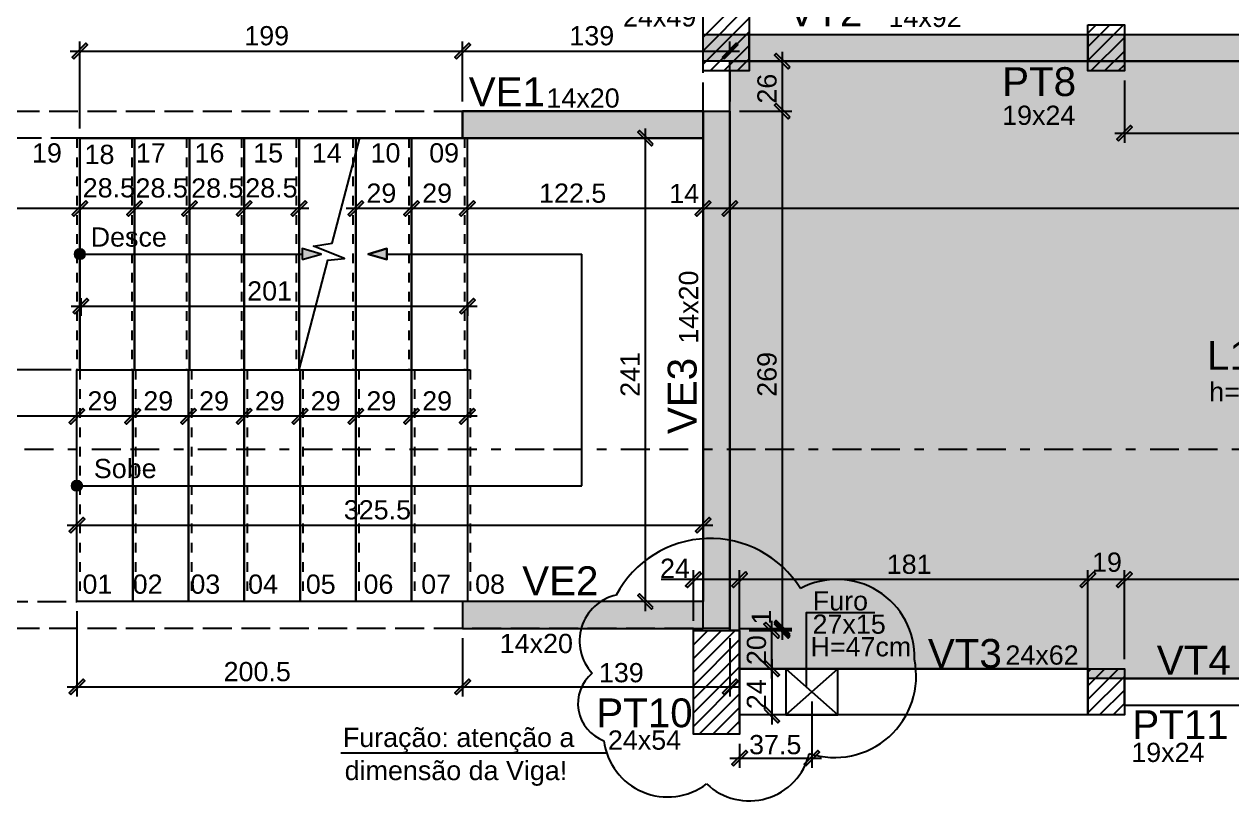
# Model space of a CAD drawing. Extents: x 0 to 119, y 0 to 84.
# Drawn here: x 35.06 to 47.62, y 40.11 to 48.19 of the extents above; entities that cross this region are included whole.
import ezdxf

# ---------------------------------------------------------------- set-up
doc = ezdxf.new("R2010")
doc.units = 0
for name, pattern in [('ESTILO_TQS_0001', [0.2, 0.1, -0.1]), ('ESTILO_TQS_0003', [0.92, 0.3, -0.15, 0.02, -0.15, 0.3]), ('ESTILO_TQS_0005', [0.4, 0.3, -0.1])]:
    doc.linetypes.add(name, pattern=pattern)
for name, color, linetype in [('1', 1, 'CONTINUOUS'), ('16', 10, 'CONTINUOUS'), ('2', 2, 'CONTINUOUS'), ('3', 3, 'CONTINUOUS'), ('4', 4, 'CONTINUOUS'), ('45', 107, 'CONTINUOUS'), ('5', 5, 'CONTINUOUS'), ('53', 21, 'CONTINUOUS'), ('8', 8, 'CONTINUOUS')]:
    doc.layers.add(name, color=color, linetype=linetype)
doc.styles.add('TQS_ARIAL', font='arial.ttf')

msp = doc.modelspace()

# ---------------------------------------------------------------- linework, layer by layer
at = {"layer": '1', "linetype": 'CONTINUOUS'}
for p, q in [((35.638768, 47.106398), (35.638768, 48.01254)), ((39.6182, 47.386398), (39.6182, 48.01254)), ((39.6182, 47.386398), (39.6182, 48.01254)), ((42.3982, 47.906398), (42.3982, 48.01254)), ((35.538768, 47.91254), (39.7182, 47.91254)), ((39.5182, 47.91254), (42.4982, 47.91254)), ((42.942546, 47.186398), (42.942546, 47.906398)), ((42.96248, 47.806398), (42.842546, 47.806398)), ((46.4982, 47.606398), (46.4982, 46.958083)), ((42.942546, 41.806398), (42.942546, 47.386398)), ((42.4982, 47.286398), (43.042546, 47.286398)), ((42.4982, 47.286398), (43.042546, 47.286398)), ((41.519759, 42.086398), (41.519759, 47.106398)), ((41.499428, 47.006398), (41.419759, 47.006398)), ((46.3982, 47.058083), (53.4182, 47.058083)), ((35.638768, 46.231745), (35.638768, 46.374759)), ((35.638768, 46.119796), (35.638768, 46.374759)), ((36.208626, 46.219439), (36.208626, 46.374759)), ((36.208626, 46.182287), (36.208626, 46.374759)), ((36.778484, 46.264495), (36.778484, 46.374759)), ((36.778484, 46.302796), (36.778484, 46.374759)), ((37.348342, 46.207337), (37.348342, 46.374759)), ((37.348342, 46.207337), (37.348342, 46.374759)), ((37.9182, 46.28613), (37.9182, 46.374759)), ((38.508342, 46.217558), (38.508342, 46.374759)), ((39.088342, 46.207337), (39.088342, 46.374759)), ((39.088342, 46.207337), (39.088342, 46.374759)), ((39.668342, 46.283993), (39.668342, 46.374759)), ((39.668342, 46.283993), (39.668342, 46.374759)), ((42.1182, 46.22867), (42.1182, 46.374759)), ((42.1182, 46.22867), (42.1182, 46.374759)), ((42.3982, 46.227747), (42.3982, 46.374759)), ((42.3982, 46.22867), (42.3982, 46.374759)), ((35.738768, 46.274759), (30.6982, 46.274759)), ((36.308626, 46.274759), (35.538768, 46.274759)), ((36.878484, 46.274759), (36.108626, 46.274759)), ((37.448342, 46.274759), (36.678484, 46.274759)), ((38.0182, 46.274759), (37.248342, 46.274759)), ((39.188342, 46.274759), (38.408342, 46.274759)), ((39.768342, 46.274759), (38.988342, 46.274759)), ((42.2182, 46.274759), (39.568342, 46.274759)), ((42.4982, 46.274759), (42.0182, 46.274759)), ((53.5182, 46.274759), (42.2982, 46.274759)), ((35.608342, 45.801398), (37.950299, 45.801398)), ((38.831459, 45.801398), (40.858342, 45.801398)), ((40.858342, 43.391398), (40.858342, 45.801398)), ((35.64891, 45.340838), (35.64891, 45.157567)), ((35.54891, 45.257567), (39.768342, 45.257567)), ((39.668342, 45.275105), (39.668342, 45.157567)), ((35.548058, 44.596398), (34.77152, 44.596398)), ((35.548058, 44.596398), (34.77152, 44.596398)), ((35.608342, 44.209563), (35.608342, 44.213787)), ((35.608342, 44.209563), (35.608342, 44.213787)), ((36.188342, 44.167329), (36.188342, 44.213787)), ((36.188342, 44.167329), (36.188342, 44.213787)), ((36.768342, 44.175776), (36.768342, 44.213787)), ((36.768342, 44.175776), (36.768342, 44.213787)), ((37.348342, 44.08286), (37.348342, 44.213787)), ((37.348342, 44.08286), (37.348342, 44.213787)), ((37.928342, 44.091307), (37.928342, 44.213787)), ((37.928342, 44.091307), (37.928342, 44.213787)), ((38.508342, 44.07019), (38.508342, 44.213787)), ((38.508342, 44.07019), (38.508342, 44.213787)), ((35.708342, 44.113787), (30.6982, 44.113787)), ((36.288342, 44.113787), (35.508342, 44.113787)), ((36.868342, 44.113787), (36.088342, 44.113787)), ((37.448342, 44.113787), (36.668342, 44.113787)), ((38.028342, 44.113787), (37.248342, 44.113787)), ((38.608342, 44.113787), (37.828342, 44.113787)), ((39.188342, 44.113787), (38.408342, 44.113787)), ((39.768342, 44.113787), (38.988342, 44.113787)), ((39.088342, 44.018943), (39.088342, 44.013787)), ((39.088342, 44.018943), (39.088342, 44.013787)), ((39.668342, 44.066556), (39.668342, 44.013787)), ((35.608342, 43.391398), (40.858342, 43.391398)), ((35.608342, 42.97805), (35.608342, 43.080789)), ((42.1182, 42.725551), (42.1182, 43.080789)), ((35.508342, 42.980789), (42.2182, 42.980789)), ((42.0182, 41.986398), (42.0182, 42.514322)), ((42.4982, 40.906398), (42.4982, 42.514322)), ((42.4982, 41.986398), (42.4982, 42.514322)), ((46.1182, 41.106402), (46.1182, 42.514322)), ((46.1182, 41.586402), (46.1182, 42.514322)), ((46.4982, 41.586402), (46.4982, 42.514322)), ((46.4982, 41.586402), (46.4982, 42.514322)), ((41.9182, 42.414322), (41.682603, 42.414322)), ((42.5982, 42.414322), (41.9182, 42.414322)), ((46.2182, 42.414322), (42.3982, 42.414322)), ((46.5982, 42.414322), (46.0182, 42.414322)), ((53.4182, 42.414322), (46.3982, 42.414322)), ((35.608342, 42.086398), (35.608342, 41.197582)), ((41.439676, 42.186398), (41.419759, 42.186398)), ((42.832688, 41.386402), (42.832688, 41.986398)), ((42.942546, 41.786398), (42.942546, 42.006398)), ((42.4982, 41.906398), (43.042546, 41.906398)), ((42.5982, 41.906398), (43.042546, 41.906398)), ((42.5982, 41.886398), (42.932688, 41.886398)), ((42.6982, 41.886398), (43.042546, 41.886398)), ((39.6182, 41.806398), (39.6182, 41.197582)), ((39.6182, 41.806398), (39.6182, 41.197582)), ((42.3982, 41.806398), (42.3982, 41.197582)), ((42.832688, 41.586402), (42.832688, 40.906402)), ((42.727305, 41.486402), (42.932688, 41.486402)), ((42.784925, 41.486402), (42.732688, 41.486402)), ((42.9782, 41.486402), (43.5182, 41.006402)), ((42.9782, 41.006402), (43.5182, 41.486402)), ((35.508342, 41.297582), (39.7182, 41.297582)), ((39.5182, 41.297582), (42.4982, 41.297582)), ((43.2482, 41.146402), (43.2482, 40.456291)), ((42.73895, 41.006402), (42.732688, 41.006402)), ((42.4982, 40.706398), (42.4982, 40.456291)), ((38.351974, 40.611658), (41.120186, 40.611658)), ((42.3982, 40.556291), (43.3482, 40.556291))]:
    msp.add_line(p, q, dxfattribs=at)
at = {"layer": '1', "linetype": 'ESTILO_TQS_0005'}
for points in [[(42.3982, 49.496402), (42.3982, 48.686398), (42.5982, 48.686398), (42.5982, 48.086398), (46.1182, 48.086398), (46.1182, 48.186402), (46.4982, 48.186402), (46.4982, 48.086398), (53.3182, 48.086398), (53.3182, 48.186402), (53.4182, 48.186402), (53.4182, 52.006395), (53.3182, 52.006395), (53.3182, 52.486402), (53.4182, 52.486402), (53.4182, 57.206398), (46.4982, 57.206398), (46.4982, 56.906402), (46.2982, 56.906402), (46.2982, 50.306402), (42.3982, 50.306402), (42.3982, 49.496402)], [(53.3182, 41.006402), (53.3182, 41.106402), (46.4982, 41.106402), (46.4982, 41.006402), (42.4982, 41.006402), (42.4982, 40.806398), (42.0182, 40.806398), (42.0182, 41.906398), (30.5182, 41.906398), (30.5182, 47.286398), (42.1182, 47.286398), (42.1182, 50.306402), (17.6982, 50.306402)], [(42.3982, 47.686398), (42.3982, 41.886398), (42.4982, 41.886398), (42.4982, 41.486402), (46.4982, 41.486402), (46.4982, 41.386128), (53.3182, 41.386402), (53.3182, 41.486402), (53.4182, 41.486402), (53.4182, 47.706398), (53.3182, 47.706398), (53.3182, 47.806398), (46.4982, 47.806398), (46.4982, 47.706398), (46.1182, 47.706398), (46.1182, 47.806398), (42.5982, 47.806398), (42.5982, 47.706398), (42.3982, 47.706398), (42.3982, 47.686398)], [(35.638768, 47.006398), (30.7982, 47.006398), (30.7982, 42.186398), (35.608342, 42.186398), (35.608342, 44.596398), (35.638768, 44.596398), (35.638768, 47.006398)]]:
    msp.add_lwpolyline(points, dxfattribs=at)
at = {"layer": '1', "linetype": 'CONTINUOUS'}
for points in [[(35.576885, 47.83298), (35.719791, 47.975885), (35.702113, 47.993563), (35.559208, 47.850657), (35.576885, 47.83298)], [(39.556317, 47.83298), (39.699223, 47.975885), (39.681545, 47.993563), (39.538639, 47.850657), (39.556317, 47.83298)], [(39.556317, 47.83298), (39.699223, 47.975885), (39.681545, 47.993563), (39.538639, 47.850657), (39.556317, 47.83298)], [(42.336317, 47.83298), (42.479223, 47.975885), (42.461545, 47.993563), (42.318639, 47.850657), (42.336317, 47.83298)], [(43.022106, 47.744516), (42.879201, 47.887421), (42.861523, 47.869743), (43.004429, 47.726838), (43.022106, 47.744516)], [(43.022106, 47.224516), (42.879201, 47.367421), (42.861523, 47.349743), (43.004429, 47.206838), (43.022106, 47.224516)], [(43.022106, 47.224516), (42.879201, 47.367421), (42.861523, 47.349743), (43.004429, 47.206838), (43.022106, 47.224516)], [(41.59932, 46.944516), (41.456414, 47.087421), (41.438736, 47.069743), (41.581642, 46.926838), (41.59932, 46.944516)], [(46.436317, 46.978522), (46.579223, 47.121428), (46.561545, 47.139106), (46.418639, 46.9962), (46.436317, 46.978522)], [(35.638768, 44.596398), (36.208626, 44.596398), (36.208626, 47.006398), (35.638768, 47.006398), (35.638768, 44.596398)], [(36.208626, 44.596398), (36.778484, 44.596398), (36.778484, 47.006398), (36.208626, 47.006398), (36.208626, 44.596398)], [(36.778484, 44.596398), (37.348342, 44.596398), (37.348342, 47.006398), (36.778484, 47.006398), (36.778484, 44.596398)], [(37.348342, 44.596398), (37.9182, 44.596398), (37.9182, 47.006398), (37.348342, 47.006398), (37.348342, 44.596398)], [(37.9182, 44.596398), (38.508342, 44.596398), (38.508342, 47.006398), (37.9182, 47.006398), (37.9182, 44.596385)], [(37.9182, 44.596385), (38.217165, 45.737865), (38.390879, 45.755108), (38.068333, 45.884868), (38.263229, 45.913741), (38.546782, 46.996385)], [(38.508342, 44.596398), (39.088342, 44.596398), (39.088342, 47.006398), (38.508342, 47.006398), (38.508342, 44.596398)], [(39.088342, 44.596398), (39.668342, 44.596398), (39.668342, 47.006398), (39.088342, 47.006398), (39.088342, 44.596398)], [(35.700651, 46.354319), (35.557746, 46.211414), (35.575423, 46.193736), (35.718329, 46.336642), (35.700651, 46.354319)], [(35.700651, 46.354319), (35.557746, 46.211414), (35.575423, 46.193736), (35.718329, 46.336642), (35.700651, 46.354319)], [(36.270509, 46.354319), (36.127604, 46.211414), (36.145281, 46.193736), (36.288187, 46.336642), (36.270509, 46.354319)], [(36.270509, 46.354319), (36.127604, 46.211414), (36.145281, 46.193736), (36.288187, 46.336642), (36.270509, 46.354319)], [(36.840367, 46.354319), (36.697461, 46.211414), (36.715139, 46.193736), (36.858045, 46.336642), (36.840367, 46.354319)], [(36.840367, 46.354319), (36.697461, 46.211414), (36.715139, 46.193736), (36.858045, 46.336642), (36.840367, 46.354319)], [(37.410225, 46.354319), (37.267319, 46.211414), (37.284997, 46.193736), (37.427903, 46.336642), (37.410225, 46.354319)], [(37.410225, 46.354319), (37.267319, 46.211414), (37.284997, 46.193736), (37.427903, 46.336642), (37.410225, 46.354319)], [(37.980083, 46.354319), (37.837177, 46.211414), (37.854855, 46.193736), (37.997761, 46.336642), (37.980083, 46.354319)], [(38.570225, 46.354319), (38.427319, 46.211414), (38.444997, 46.193736), (38.587903, 46.336642), (38.570225, 46.354319)], [(39.150225, 46.354319), (39.007319, 46.211414), (39.024997, 46.193736), (39.167903, 46.336642), (39.150225, 46.354319)], [(39.150225, 46.354319), (39.007319, 46.211414), (39.024997, 46.193736), (39.167903, 46.336642), (39.150225, 46.354319)], [(39.730225, 46.354319), (39.587319, 46.211414), (39.604997, 46.193736), (39.747903, 46.336642), (39.730225, 46.354319)], [(39.730225, 46.354319), (39.587319, 46.211414), (39.604997, 46.193736), (39.747903, 46.336642), (39.730225, 46.354319)], [(42.180083, 46.354319), (42.037177, 46.211414), (42.054855, 46.193736), (42.197761, 46.336642), (42.180083, 46.354319)], [(42.180083, 46.354319), (42.037177, 46.211414), (42.054855, 46.193736), (42.197761, 46.336642), (42.180083, 46.354319)], [(42.460083, 46.354319), (42.317177, 46.211414), (42.334855, 46.193736), (42.477761, 46.336642), (42.460083, 46.354319)], [(42.460083, 46.354319), (42.317177, 46.211414), (42.334855, 46.193736), (42.477761, 46.336642), (42.460083, 46.354319)], [(35.587027, 45.178007), (35.729933, 45.320912), (35.712255, 45.33859), (35.56935, 45.195684), (35.587027, 45.178007)], [(39.606459, 45.178007), (39.749365, 45.320912), (39.731687, 45.33859), (39.588782, 45.195684), (39.606459, 45.178007)], [(35.608342, 44.596398), (36.188342, 44.596398), (36.188342, 42.186398), (35.608342, 42.186398), (35.608342, 44.596398)], [(36.188342, 44.596398), (36.768342, 44.596398), (36.768342, 42.186398), (36.188342, 42.186398), (36.188342, 44.596398)], [(36.768342, 44.596398), (37.348342, 44.596398), (37.348342, 42.186398), (36.768342, 42.186398), (36.768342, 44.596398)], [(37.348342, 44.596398), (37.928342, 44.596398), (37.928342, 42.186398), (37.348342, 42.186398), (37.348342, 44.596398)], [(37.928342, 44.596398), (38.508342, 44.596398), (38.508342, 42.186398), (37.928342, 42.186398), (37.928342, 44.596398)], [(38.508342, 44.596398), (39.088342, 44.596398), (39.088342, 42.186398), (38.508342, 42.186398), (38.508342, 44.596398)], [(39.088342, 44.596398), (39.668342, 44.596398), (39.668342, 42.186398), (39.088342, 42.186398), (39.088342, 44.596398)], [(35.670225, 44.193347), (35.527319, 44.050442), (35.544997, 44.032764), (35.687903, 44.175669), (35.670225, 44.193347)], [(35.670225, 44.193347), (35.527319, 44.050442), (35.544997, 44.032764), (35.687903, 44.175669), (35.670225, 44.193347)], [(36.250225, 44.193347), (36.107319, 44.050442), (36.124997, 44.032764), (36.267903, 44.175669), (36.250225, 44.193347)], [(36.250225, 44.193347), (36.107319, 44.050442), (36.124997, 44.032764), (36.267903, 44.175669), (36.250225, 44.193347)], [(36.830225, 44.193347), (36.687319, 44.050442), (36.704997, 44.032764), (36.847903, 44.175669), (36.830225, 44.193347)], [(36.830225, 44.193347), (36.687319, 44.050442), (36.704997, 44.032764), (36.847903, 44.175669), (36.830225, 44.193347)], [(37.410225, 44.193347), (37.267319, 44.050442), (37.284997, 44.032764), (37.427903, 44.175669), (37.410225, 44.193347)], [(37.410225, 44.193347), (37.267319, 44.050442), (37.284997, 44.032764), (37.427903, 44.175669), (37.410225, 44.193347)], [(37.990225, 44.193347), (37.847319, 44.050442), (37.864997, 44.032764), (38.007903, 44.175669), (37.990225, 44.193347)], [(37.990225, 44.193347), (37.847319, 44.050442), (37.864997, 44.032764), (38.007903, 44.175669), (37.990225, 44.193347)], [(38.570225, 44.193347), (38.427319, 44.050442), (38.444997, 44.032764), (38.587903, 44.175669), (38.570225, 44.193347)], [(38.570225, 44.193347), (38.427319, 44.050442), (38.444997, 44.032764), (38.587903, 44.175669), (38.570225, 44.193347)], [(39.150225, 44.193347), (39.007319, 44.050442), (39.024997, 44.032764), (39.167903, 44.175669), (39.150225, 44.193347)], [(39.150225, 44.193347), (39.007319, 44.050442), (39.024997, 44.032764), (39.167903, 44.175669), (39.150225, 44.193347)], [(39.730225, 44.193347), (39.587319, 44.050442), (39.604997, 44.032764), (39.747903, 44.175669), (39.730225, 44.193347)], [(35.546459, 42.901229), (35.689365, 43.044134), (35.671687, 43.061812), (35.528782, 42.918906), (35.546459, 42.901229)], [(42.056317, 42.901229), (42.199223, 43.044134), (42.181545, 43.061812), (42.038639, 42.918906), (42.056317, 42.901229)], [(42.080083, 42.493883), (41.937177, 42.350977), (41.954855, 42.3333), (42.097761, 42.476205), (42.080083, 42.493883)], [(42.560083, 42.493883), (42.417177, 42.350977), (42.434855, 42.3333), (42.577761, 42.476205), (42.560083, 42.493883)], [(42.560083, 42.493883), (42.417177, 42.350977), (42.434855, 42.3333), (42.577761, 42.476205), (42.560083, 42.493883)], [(46.180083, 42.493883), (46.037177, 42.350977), (46.054855, 42.3333), (46.197761, 42.476205), (46.180083, 42.493883)], [(46.180083, 42.493883), (46.037177, 42.350977), (46.054855, 42.3333), (46.197761, 42.476205), (46.180083, 42.493883)], [(46.560083, 42.493883), (46.417177, 42.350977), (46.434855, 42.3333), (46.577761, 42.476205), (46.560083, 42.493883)], [(46.560083, 42.493883), (46.417177, 42.350977), (46.434855, 42.3333), (46.577761, 42.476205), (46.560083, 42.493883)], [(41.59932, 42.124516), (41.456414, 42.267421), (41.438736, 42.249743), (41.581642, 42.106838), (41.59932, 42.124516)], [(43.194879, 41.293799), (43.194879, 42.070827), (43.905405, 42.070827)], [(42.912249, 41.824516), (42.769343, 41.967421), (42.751665, 41.949743), (42.894571, 41.806838), (42.912249, 41.824516)], [(43.022106, 41.844516), (42.879201, 41.987421), (42.861523, 41.969743), (43.004429, 41.826838), (43.022106, 41.844516)], [(43.022106, 41.844516), (42.879201, 41.987421), (42.861523, 41.969743), (43.004429, 41.826838), (43.022106, 41.844516)], [(43.022106, 41.824516), (42.879201, 41.967421), (42.861523, 41.949743), (43.004429, 41.806838), (43.022106, 41.824516)], [(42.912249, 41.424519), (42.769343, 41.567424), (42.751665, 41.549747), (42.894571, 41.406841), (42.912249, 41.424519)], [(42.753127, 41.548285), (42.896033, 41.405379), (42.913711, 41.423057), (42.770805, 41.565962), (42.753127, 41.548285)], [(35.546459, 41.218022), (35.689365, 41.360927), (35.671687, 41.378605), (35.528782, 41.235699), (35.546459, 41.218022)], [(39.556317, 41.218022), (39.699223, 41.360927), (39.681545, 41.378605), (39.538639, 41.235699), (39.556317, 41.218022)], [(39.556317, 41.218022), (39.699223, 41.360927), (39.681545, 41.378605), (39.538639, 41.235699), (39.556317, 41.218022)], [(42.336317, 41.218022), (42.479223, 41.360927), (42.461545, 41.378605), (42.318639, 41.235699), (42.336317, 41.218022)], [(42.753127, 41.068284), (42.896033, 40.925379), (42.913711, 40.943057), (42.770805, 41.085962), (42.753127, 41.068284)], [(42.436317, 40.476731), (42.579223, 40.619636), (42.561545, 40.637314), (42.418639, 40.494408), (42.436317, 40.476731)], [(43.186317, 40.476731), (43.329223, 40.619636), (43.311545, 40.637314), (43.168639, 40.494408), (43.186317, 40.476731)]]:
    msp.add_lwpolyline(points, dxfattribs=at)
for points in [[(35.576885, 47.83298), (35.702113, 47.993563), (35.559208, 47.850657)], [(35.576885, 47.83298), (35.719791, 47.975885), (35.702113, 47.993563)], [(39.556317, 47.83298), (39.681545, 47.993563), (39.538639, 47.850657)], [(39.556317, 47.83298), (39.681545, 47.993563), (39.538639, 47.850657)], [(39.556317, 47.83298), (39.699223, 47.975885), (39.681545, 47.993563)], [(39.556317, 47.83298), (39.699223, 47.975885), (39.681545, 47.993563)], [(42.336317, 47.83298), (42.461545, 47.993563), (42.318639, 47.850657)], [(42.336317, 47.83298), (42.479223, 47.975885), (42.461545, 47.993563)], [(35.576885, 47.83298), (35.559208, 47.850657), (35.576885, 47.83298)], [(39.556317, 47.83298), (39.538639, 47.850657), (39.556317, 47.83298)], [(39.556317, 47.83298), (39.538639, 47.850657), (39.556317, 47.83298)], [(42.336317, 47.83298), (42.318639, 47.850657), (42.336317, 47.83298)], [(43.022106, 47.744516), (42.879201, 47.887421), (42.861523, 47.869743)], [(43.022106, 47.744516), (42.861523, 47.869743), (43.004429, 47.726838)], [(43.022106, 47.744516), (43.004429, 47.726838), (43.022106, 47.744516)], [(43.022106, 47.224516), (42.879201, 47.367421), (42.861523, 47.349743)], [(43.022106, 47.224516), (42.879201, 47.367421), (42.861523, 47.349743)], [(43.022106, 47.224516), (42.861523, 47.349743), (43.004429, 47.206838)], [(43.022106, 47.224516), (42.861523, 47.349743), (43.004429, 47.206838)], [(43.022106, 47.224516), (43.004429, 47.206838), (43.022106, 47.224516)], [(43.022106, 47.224516), (43.004429, 47.206838), (43.022106, 47.224516)], [(41.59932, 46.944516), (41.456414, 47.087421), (41.438736, 47.069743)], [(46.436317, 46.978522), (46.561545, 47.139106), (46.418639, 46.9962)], [(46.436317, 46.978522), (46.579223, 47.121428), (46.561545, 47.139106)], [(41.59932, 46.944516), (41.438736, 47.069743), (41.581642, 46.926838)], [(46.436317, 46.978522), (46.418639, 46.9962), (46.436317, 46.978522)], [(41.59932, 46.944516), (41.581642, 46.926838), (41.59932, 46.944516)], [(35.700651, 46.354319), (35.557746, 46.211414), (35.575423, 46.193736)], [(35.700651, 46.354319), (35.557746, 46.211414), (35.575423, 46.193736)], [(35.700651, 46.354319), (35.575423, 46.193736), (35.718329, 46.336642)], [(35.700651, 46.354319), (35.575423, 46.193736), (35.718329, 46.336642)], [(35.700651, 46.354319), (35.718329, 46.336642), (35.700651, 46.354319)], [(35.700651, 46.354319), (35.718329, 46.336642), (35.700651, 46.354319)], [(36.270509, 46.354319), (36.127604, 46.211414), (36.145281, 46.193736)], [(36.270509, 46.354319), (36.127604, 46.211414), (36.145281, 46.193736)], [(36.270509, 46.354319), (36.145281, 46.193736), (36.288187, 46.336642)], [(36.270509, 46.354319), (36.145281, 46.193736), (36.288187, 46.336642)], [(36.270509, 46.354319), (36.288187, 46.336642), (36.270509, 46.354319)], [(36.270509, 46.354319), (36.288187, 46.336642), (36.270509, 46.354319)], [(36.840367, 46.354319), (36.697461, 46.211414), (36.715139, 46.193736)], [(36.840367, 46.354319), (36.697461, 46.211414), (36.715139, 46.193736)], [(36.840367, 46.354319), (36.715139, 46.193736), (36.858045, 46.336642)], [(36.840367, 46.354319), (36.715139, 46.193736), (36.858045, 46.336642)], [(36.840367, 46.354319), (36.858045, 46.336642), (36.840367, 46.354319)], [(36.840367, 46.354319), (36.858045, 46.336642), (36.840367, 46.354319)], [(37.410225, 46.354319), (37.267319, 46.211414), (37.284997, 46.193736)], [(37.410225, 46.354319), (37.267319, 46.211414), (37.284997, 46.193736)], [(37.410225, 46.354319), (37.284997, 46.193736), (37.427903, 46.336642)], [(37.410225, 46.354319), (37.284997, 46.193736), (37.427903, 46.336642)], [(37.410225, 46.354319), (37.427903, 46.336642), (37.410225, 46.354319)], [(37.410225, 46.354319), (37.427903, 46.336642), (37.410225, 46.354319)], [(37.980083, 46.354319), (37.837177, 46.211414), (37.854855, 46.193736)], [(37.980083, 46.354319), (37.854855, 46.193736), (37.997761, 46.336642)], [(37.980083, 46.354319), (37.997761, 46.336642), (37.980083, 46.354319)], [(38.570225, 46.354319), (38.427319, 46.211414), (38.444997, 46.193736)], [(38.570225, 46.354319), (38.444997, 46.193736), (38.587903, 46.336642)], [(38.570225, 46.354319), (38.587903, 46.336642), (38.570225, 46.354319)], [(39.150225, 46.354319), (39.007319, 46.211414), (39.024997, 46.193736)], [(39.150225, 46.354319), (39.007319, 46.211414), (39.024997, 46.193736)], [(39.150225, 46.354319), (39.024997, 46.193736), (39.167903, 46.336642)], [(39.150225, 46.354319), (39.024997, 46.193736), (39.167903, 46.336642)], [(39.150225, 46.354319), (39.167903, 46.336642), (39.150225, 46.354319)], [(39.150225, 46.354319), (39.167903, 46.336642), (39.150225, 46.354319)], [(39.730225, 46.354319), (39.587319, 46.211414), (39.604997, 46.193736)], [(39.730225, 46.354319), (39.587319, 46.211414), (39.604997, 46.193736)], [(39.730225, 46.354319), (39.604997, 46.193736), (39.747903, 46.336642)], [(39.730225, 46.354319), (39.604997, 46.193736), (39.747903, 46.336642)], [(39.730225, 46.354319), (39.747903, 46.336642), (39.730225, 46.354319)], [(39.730225, 46.354319), (39.747903, 46.336642), (39.730225, 46.354319)], [(42.180083, 46.354319), (42.037177, 46.211414), (42.054855, 46.193736)], [(42.180083, 46.354319), (42.037177, 46.211414), (42.054855, 46.193736)], [(42.180083, 46.354319), (42.054855, 46.193736), (42.197761, 46.336642)], [(42.180083, 46.354319), (42.054855, 46.193736), (42.197761, 46.336642)], [(42.180083, 46.354319), (42.197761, 46.336642), (42.180083, 46.354319)], [(42.180083, 46.354319), (42.197761, 46.336642), (42.180083, 46.354319)], [(42.460083, 46.354319), (42.317177, 46.211414), (42.334855, 46.193736)], [(42.460083, 46.354319), (42.317177, 46.211414), (42.334855, 46.193736)], [(42.460083, 46.354319), (42.334855, 46.193736), (42.477761, 46.336642)], [(42.460083, 46.354319), (42.334855, 46.193736), (42.477761, 46.336642)], [(42.460083, 46.354319), (42.477761, 46.336642), (42.460083, 46.354319)], [(42.460083, 46.354319), (42.477761, 46.336642), (42.460083, 46.354319)], [(35.587027, 45.178007), (35.712255, 45.33859), (35.56935, 45.195684)], [(35.587027, 45.178007), (35.729933, 45.320912), (35.712255, 45.33859)], [(39.606459, 45.178007), (39.731687, 45.33859), (39.588782, 45.195684)], [(39.606459, 45.178007), (39.749365, 45.320912), (39.731687, 45.33859)], [(35.587027, 45.178007), (35.56935, 45.195684), (35.587027, 45.178007)], [(39.606459, 45.178007), (39.588782, 45.195684), (39.606459, 45.178007)], [(35.670225, 44.193347), (35.527319, 44.050442), (35.544997, 44.032764)], [(35.670225, 44.193347), (35.527319, 44.050442), (35.544997, 44.032764)], [(35.670225, 44.193347), (35.544997, 44.032764), (35.687903, 44.175669)], [(35.670225, 44.193347), (35.544997, 44.032764), (35.687903, 44.175669)], [(35.670225, 44.193347), (35.687903, 44.175669), (35.670225, 44.193347)], [(35.670225, 44.193347), (35.687903, 44.175669), (35.670225, 44.193347)], [(36.250225, 44.193347), (36.107319, 44.050442), (36.124997, 44.032764)], [(36.250225, 44.193347), (36.107319, 44.050442), (36.124997, 44.032764)], [(36.250225, 44.193347), (36.124997, 44.032764), (36.267903, 44.175669)], [(36.250225, 44.193347), (36.124997, 44.032764), (36.267903, 44.175669)], [(36.250225, 44.193347), (36.267903, 44.175669), (36.250225, 44.193347)], [(36.250225, 44.193347), (36.267903, 44.175669), (36.250225, 44.193347)], [(36.830225, 44.193347), (36.687319, 44.050442), (36.704997, 44.032764)], [(36.830225, 44.193347), (36.687319, 44.050442), (36.704997, 44.032764)], [(36.830225, 44.193347), (36.704997, 44.032764), (36.847903, 44.175669)], [(36.830225, 44.193347), (36.704997, 44.032764), (36.847903, 44.175669)], [(36.830225, 44.193347), (36.847903, 44.175669), (36.830225, 44.193347)], [(36.830225, 44.193347), (36.847903, 44.175669), (36.830225, 44.193347)], [(37.410225, 44.193347), (37.267319, 44.050442), (37.284997, 44.032764)], [(37.410225, 44.193347), (37.267319, 44.050442), (37.284997, 44.032764)], [(37.410225, 44.193347), (37.284997, 44.032764), (37.427903, 44.175669)], [(37.410225, 44.193347), (37.284997, 44.032764), (37.427903, 44.175669)], [(37.410225, 44.193347), (37.427903, 44.175669), (37.410225, 44.193347)], [(37.410225, 44.193347), (37.427903, 44.175669), (37.410225, 44.193347)], [(37.990225, 44.193347), (37.847319, 44.050442), (37.864997, 44.032764)], [(37.990225, 44.193347), (37.847319, 44.050442), (37.864997, 44.032764)], [(37.990225, 44.193347), (37.864997, 44.032764), (38.007903, 44.175669)], [(37.990225, 44.193347), (37.864997, 44.032764), (38.007903, 44.175669)], [(37.990225, 44.193347), (38.007903, 44.175669), (37.990225, 44.193347)], [(37.990225, 44.193347), (38.007903, 44.175669), (37.990225, 44.193347)], [(38.570225, 44.193347), (38.427319, 44.050442), (38.444997, 44.032764)], [(38.570225, 44.193347), (38.427319, 44.050442), (38.444997, 44.032764)], [(38.570225, 44.193347), (38.444997, 44.032764), (38.587903, 44.175669)], [(38.570225, 44.193347), (38.444997, 44.032764), (38.587903, 44.175669)], [(38.570225, 44.193347), (38.587903, 44.175669), (38.570225, 44.193347)], [(38.570225, 44.193347), (38.587903, 44.175669), (38.570225, 44.193347)], [(39.150225, 44.193347), (39.007319, 44.050442), (39.024997, 44.032764)], [(39.150225, 44.193347), (39.007319, 44.050442), (39.024997, 44.032764)], [(39.150225, 44.193347), (39.024997, 44.032764), (39.167903, 44.175669)], [(39.150225, 44.193347), (39.024997, 44.032764), (39.167903, 44.175669)], [(39.150225, 44.193347), (39.167903, 44.175669), (39.150225, 44.193347)], [(39.150225, 44.193347), (39.167903, 44.175669), (39.150225, 44.193347)], [(39.730225, 44.193347), (39.587319, 44.050442), (39.604997, 44.032764)], [(39.730225, 44.193347), (39.604997, 44.032764), (39.747903, 44.175669)], [(39.730225, 44.193347), (39.747903, 44.175669), (39.730225, 44.193347)], [(35.546459, 42.901229), (35.671687, 43.061812), (35.528782, 42.918906)], [(35.546459, 42.901229), (35.689365, 43.044134), (35.671687, 43.061812)], [(42.056317, 42.901229), (42.181545, 43.061812), (42.038639, 42.918906)], [(42.056317, 42.901229), (42.199223, 43.044134), (42.181545, 43.061812)], [(35.546459, 42.901229), (35.528782, 42.918906), (35.546459, 42.901229)], [(42.056317, 42.901229), (42.038639, 42.918906), (42.056317, 42.901229)], [(42.080083, 42.493883), (41.937177, 42.350977), (41.954855, 42.3333)], [(42.080083, 42.493883), (41.954855, 42.3333), (42.097761, 42.476205)], [(42.080083, 42.493883), (42.097761, 42.476205), (42.080083, 42.493883)], [(42.560083, 42.493883), (42.417177, 42.350977), (42.434855, 42.3333)], [(42.560083, 42.493883), (42.417177, 42.350977), (42.434855, 42.3333)], [(42.560083, 42.493883), (42.434855, 42.3333), (42.577761, 42.476205)], [(42.560083, 42.493883), (42.434855, 42.3333), (42.577761, 42.476205)], [(42.560083, 42.493883), (42.577761, 42.476205), (42.560083, 42.493883)], [(42.560083, 42.493883), (42.577761, 42.476205), (42.560083, 42.493883)], [(46.180083, 42.493883), (46.037177, 42.350977), (46.054855, 42.3333)], [(46.180083, 42.493883), (46.037177, 42.350977), (46.054855, 42.3333)], [(46.180083, 42.493883), (46.054855, 42.3333), (46.197761, 42.476205)], [(46.180083, 42.493883), (46.054855, 42.3333), (46.197761, 42.476205)], [(46.180083, 42.493883), (46.197761, 42.476205), (46.180083, 42.493883)], [(46.180083, 42.493883), (46.197761, 42.476205), (46.180083, 42.493883)], [(46.560083, 42.493883), (46.417177, 42.350977), (46.434855, 42.3333)], [(46.560083, 42.493883), (46.417177, 42.350977), (46.434855, 42.3333)], [(46.560083, 42.493883), (46.434855, 42.3333), (46.577761, 42.476205)], [(46.560083, 42.493883), (46.434855, 42.3333), (46.577761, 42.476205)], [(46.560083, 42.493883), (46.577761, 42.476205), (46.560083, 42.493883)], [(46.560083, 42.493883), (46.577761, 42.476205), (46.560083, 42.493883)], [(41.59932, 42.124516), (41.456414, 42.267421), (41.438736, 42.249743)], [(41.59932, 42.124516), (41.438736, 42.249743), (41.581642, 42.106838)], [(41.59932, 42.124516), (41.581642, 42.106838), (41.59932, 42.124516)], [(42.912249, 41.824516), (42.769343, 41.967421), (42.751665, 41.949743)], [(42.912249, 41.824516), (42.751665, 41.949743), (42.894571, 41.806838)], [(43.022106, 41.844516), (42.879201, 41.987421), (42.861523, 41.969743)], [(43.022106, 41.844516), (42.879201, 41.987421), (42.861523, 41.969743)], [(43.022106, 41.844516), (42.861523, 41.969743), (43.004429, 41.826838)], [(43.022106, 41.844516), (42.861523, 41.969743), (43.004429, 41.826838)], [(43.022106, 41.824516), (42.879201, 41.967421), (42.861523, 41.949743)], [(43.022106, 41.824516), (42.861523, 41.949743), (43.004429, 41.806838)], [(42.912249, 41.824516), (42.894571, 41.806838), (42.912249, 41.824516)], [(43.022106, 41.844516), (43.004429, 41.826838), (43.022106, 41.844516)], [(43.022106, 41.844516), (43.004429, 41.826838), (43.022106, 41.844516)], [(43.022106, 41.824516), (43.004429, 41.806838), (43.022106, 41.824516)], [(42.912249, 41.424519), (42.769343, 41.567424), (42.751665, 41.549747)], [(42.753127, 41.548285), (42.913711, 41.423057), (42.770805, 41.565962)], [(42.753127, 41.548285), (42.770805, 41.565962), (42.753127, 41.548285)], [(42.912249, 41.424519), (42.751665, 41.549747), (42.894571, 41.406841)], [(42.753127, 41.548285), (42.896033, 41.405379), (42.913711, 41.423057)], [(35.546459, 41.218022), (35.671687, 41.378605), (35.528782, 41.235699)], [(35.546459, 41.218022), (35.689365, 41.360927), (35.671687, 41.378605)], [(39.556317, 41.218022), (39.681545, 41.378605), (39.538639, 41.235699)], [(39.556317, 41.218022), (39.681545, 41.378605), (39.538639, 41.235699)], [(39.556317, 41.218022), (39.699223, 41.360927), (39.681545, 41.378605)], [(39.556317, 41.218022), (39.699223, 41.360927), (39.681545, 41.378605)], [(42.336317, 41.218022), (42.461545, 41.378605), (42.318639, 41.235699)], [(42.336317, 41.218022), (42.479223, 41.360927), (42.461545, 41.378605)], [(42.912249, 41.424519), (42.894571, 41.406841), (42.912249, 41.424519)], [(35.546459, 41.218022), (35.528782, 41.235699), (35.546459, 41.218022)], [(39.556317, 41.218022), (39.538639, 41.235699), (39.556317, 41.218022)], [(39.556317, 41.218022), (39.538639, 41.235699), (39.556317, 41.218022)], [(42.336317, 41.218022), (42.318639, 41.235699), (42.336317, 41.218022)], [(42.753127, 41.068284), (42.913711, 40.943057), (42.770805, 41.085962)], [(42.753127, 41.068284), (42.770805, 41.085962), (42.753127, 41.068284)], [(42.753127, 41.068284), (42.896033, 40.925379), (42.913711, 40.943057)], [(42.436317, 40.476731), (42.561545, 40.637314), (42.418639, 40.494408)], [(42.436317, 40.476731), (42.579223, 40.619636), (42.561545, 40.637314)], [(43.186317, 40.476731), (43.311545, 40.637314), (43.168639, 40.494408)], [(43.186317, 40.476731), (43.329223, 40.619636), (43.311545, 40.637314)], [(42.436317, 40.476731), (42.418639, 40.494408), (42.436317, 40.476731)], [(43.186317, 40.476731), (43.168639, 40.494408), (43.186317, 40.476731)]]:
    msp.add_solid(points, dxfattribs=at)
at = {"layer": '16', "linetype": 'CONTINUOUS'}
for points in [[(39.6182, 47.286398), (42.1182, 47.286398), (42.1182, 47.006398), (39.6182, 47.006398), (39.6182, 47.286398)], [(42.1182, 47.286398), (42.3982, 47.286398), (42.3982, 41.906398), (42.1182, 41.906398), (42.1182, 47.286398)], [(39.6182, 41.906398), (42.1182, 41.906398), (42.1182, 42.186398), (39.6182, 42.186398), (39.6182, 41.906398)]]:
    msp.add_lwpolyline(points, dxfattribs=at)
for points in [[(39.6182, 47.286398), (42.1182, 47.286398), (42.1182, 47.006398)], [(39.6182, 47.286398), (42.1182, 47.006398), (39.6182, 47.006398)], [(39.6182, 47.286398), (39.6182, 47.006398), (39.6182, 47.286398)], [(42.1182, 47.286398), (42.3982, 47.286398), (42.3982, 41.906398)], [(42.1182, 47.286398), (42.3982, 41.906398), (42.1182, 41.906398)], [(42.1182, 47.286398), (42.1182, 41.906398), (42.1182, 47.286398)], [(39.6182, 41.906398), (42.1182, 41.906398), (42.1182, 42.186398)], [(39.6182, 41.906398), (42.1182, 42.186398), (39.6182, 42.186398)], [(39.6182, 41.906398), (39.6182, 42.186398), (39.6182, 41.906398)]]:
    msp.add_solid(points, dxfattribs=at)
at = {"layer": '2', "linetype": 'CONTINUOUS'}
for p, q in [((42.1182, 48.057897), (42.5982, 48.537897)), ((42.1182, 47.916476), (42.5982, 48.396476)), ((42.1182, 47.775054), (42.5982, 48.255054)), ((42.190966, 47.706398), (42.5982, 48.113633)), ((46.1182, 47.815256), (46.489345, 48.186402)), ((46.1182, 47.956678), (46.347924, 48.186402)), ((46.1182, 48.098099), (46.206503, 48.186402)), ((46.1182, 48.186402), (46.1182, 48.186402)), ((46.1182, 48.186402), (46.1182, 48.186402)), ((46.4982, 48.186402), (46.4982, 48.186402)), ((42.332387, 47.706398), (42.5982, 47.972212)), ((46.150767, 47.706402), (46.4982, 48.053835)), ((46.292188, 47.706402), (46.4982, 47.912414)), ((42.3982, 47.806398), (42.3982, 47.806398)), ((42.473808, 47.706398), (42.5982, 47.83079)), ((43.06248, 47.806398), (43.06248, 47.806398)), ((46.433609, 47.706402), (46.4982, 47.770992)), ((46.4982, 47.706398), (46.4982, 47.706398)), ((39.6182, 47.286398), (39.6182, 47.286398)), ((39.6182, 47.286398), (39.6182, 47.286398)), ((42.3982, 47.286398), (42.3982, 47.286398)), ((42.3982, 47.286398), (42.3982, 47.286398)), ((35.638768, 47.006398), (35.638768, 47.006398)), ((41.599428, 47.006398), (41.599428, 47.006398)), ((35.638768, 46.131745), (35.638768, 46.131745)), ((36.208626, 46.119439), (36.208626, 46.119439)), ((36.208626, 46.082287), (36.208626, 46.082287)), ((36.778484, 46.202796), (36.778484, 46.202796)), ((36.778484, 46.164495), (36.778484, 46.164495)), ((37.348342, 46.107337), (37.348342, 46.107337)), ((37.348342, 46.107337), (37.348342, 46.107337)), ((37.9182, 46.18613), (37.9182, 46.18613)), ((38.508342, 46.117558), (38.508342, 46.117558)), ((39.088342, 46.107337), (39.088342, 46.107337)), ((39.088342, 46.107337), (39.088342, 46.107337)), ((39.668342, 46.183993), (39.668342, 46.183993)), ((39.668342, 46.183993), (39.668342, 46.183993)), ((42.1182, 46.12867), (42.1182, 46.12867)), ((42.1182, 46.12867), (42.1182, 46.12867)), ((42.3982, 46.12867), (42.3982, 46.12867)), ((42.3982, 46.127747), (42.3982, 46.127747)), ((35.638768, 46.019796), (35.638768, 46.019796)), ((35.64891, 45.440838), (35.64891, 45.440838)), ((39.668342, 45.375105), (39.668342, 45.375105)), ((35.648058, 44.596398), (35.648058, 44.596398)), ((35.648058, 44.596398), (35.648058, 44.596398)), ((35.608342, 44.109563), (35.608342, 44.109563)), ((35.608342, 44.109563), (35.608342, 44.109563)), ((36.768342, 44.075776), (36.768342, 44.075776)), ((36.768342, 44.075776), (36.768342, 44.075776)), ((39.088342, 44.118943), (39.088342, 44.118943)), ((39.088342, 44.118943), (39.088342, 44.118943)), ((39.668342, 44.166556), (39.668342, 44.166556)), ((36.188342, 44.067329), (36.188342, 44.067329)), ((36.188342, 44.067329), (36.188342, 44.067329)), ((37.348342, 43.98286), (37.348342, 43.98286)), ((37.348342, 43.98286), (37.348342, 43.98286)), ((37.928342, 43.991307), (37.928342, 43.991307)), ((37.928342, 43.991307), (37.928342, 43.991307)), ((38.508342, 43.97019), (38.508342, 43.97019)), ((38.508342, 43.97019), (38.508342, 43.97019)), ((35.608342, 42.87805), (35.608342, 42.87805)), ((42.1182, 42.625551), (42.1182, 42.625551)), ((35.608342, 42.186398), (35.608342, 42.186398)), ((41.539676, 42.186398), (41.539676, 42.186398)), ((39.6182, 41.906398), (39.6182, 41.906398)), ((39.6182, 41.906398), (39.6182, 41.906398)), ((42.0182, 41.452515), (42.452084, 41.886398)), ((42.0182, 41.593936), (42.310662, 41.886398)), ((42.0182, 41.735357), (42.169241, 41.886398)), ((42.0182, 41.876779), (42.02782, 41.886398)), ((42.0182, 41.886398), (42.0182, 41.886398)), ((42.3982, 41.906398), (42.3982, 41.906398)), ((42.3982, 41.906398), (42.3982, 41.906398)), ((42.4982, 41.906398), (42.4982, 41.906398)), ((42.4982, 41.886398), (42.4982, 41.886398)), ((42.4982, 41.886398), (42.4982, 41.886398)), ((42.5982, 41.886398), (42.5982, 41.886398)), ((42.0182, 41.311093), (42.4982, 41.791093)), ((42.0182, 41.169672), (42.4982, 41.649672)), ((42.0182, 41.028251), (42.4982, 41.508251)), ((42.627305, 41.486402), (42.627305, 41.486402)), ((42.884925, 41.486402), (42.884925, 41.486402)), ((46.1182, 41.168453), (46.436149, 41.486402)), ((46.1182, 41.309874), (46.294728, 41.486402)), ((46.1182, 41.451295), (46.153306, 41.486402)), ((46.1182, 41.486402), (46.1182, 41.486402)), ((46.4982, 41.486402), (46.4982, 41.486402)), ((46.4982, 41.486402), (46.4982, 41.486402)), ((42.0182, 40.886829), (42.4982, 41.366829)), ((46.1182, 41.027031), (46.4982, 41.407031)), ((42.079191, 40.806398), (42.4982, 41.225408)), ((43.2482, 41.246402), (43.2482, 41.246402)), ((46.238992, 41.006402), (46.4982, 41.26561)), ((42.220612, 40.806398), (42.4982, 41.083986)), ((46.380413, 41.006402), (46.4982, 41.124188)), ((42.362033, 40.806398), (42.4982, 40.942565)), ((42.83895, 41.006402), (42.83895, 41.006402)), ((46.1182, 41.006402), (46.1182, 41.006402)), ((42.4982, 40.806398), (42.4982, 40.806398)), ((42.4982, 40.806398), (42.4982, 40.806398))]:
    msp.add_line(p, q, dxfattribs=at)
for points in [[(37.950299, 45.745398), (38.146299, 45.801398), (37.950299, 45.857398), (37.950299, 45.745398)], [(38.831459, 45.745398), (38.635459, 45.801398), (38.831459, 45.857398), (38.831459, 45.745398)], [(38.831459, 45.857398), (38.635459, 45.801398), (38.831459, 45.745398), (38.831459, 45.857398)]]:
    msp.add_lwpolyline(points, dxfattribs=at)
for centre in [(35.638768, 45.801398), (35.608342, 43.391398)]:
    msp.add_circle(centre, 0.053637, dxfattribs=at)
for points in [[(35.692406, 45.801398), (35.611949, 45.84785), (35.588365, 45.819744)], [(35.692406, 45.801398), (35.648082, 45.854221), (35.611949, 45.84785)], [(35.692406, 45.801398), (35.679857, 45.835876), (35.648082, 45.854221)], [(37.950299, 45.745398), (38.146299, 45.801398), (37.950299, 45.857398)], [(37.950299, 45.745398), (37.950299, 45.857398), (37.950299, 45.745398)], [(38.831459, 45.745398), (38.635459, 45.801398), (38.831459, 45.857398)], [(38.831459, 45.857398), (38.635459, 45.801398), (38.831459, 45.745398)], [(38.831459, 45.745398), (38.831459, 45.857398), (38.831459, 45.745398)], [(38.831459, 45.857398), (38.831459, 45.745398), (38.831459, 45.857398)], [(35.692406, 45.801398), (35.588365, 45.819744), (35.588365, 45.783053)], [(35.692406, 45.801398), (35.588365, 45.783053), (35.611949, 45.754947)], [(35.692406, 45.801398), (35.611949, 45.754947), (35.648082, 45.748576)], [(35.692406, 45.801398), (35.648082, 45.748576), (35.679857, 45.766921)], [(35.692406, 45.801398), (35.679857, 45.766921), (35.692406, 45.801398)], [(35.66198, 43.391398), (35.617656, 43.444221), (35.581523, 43.43785)], [(35.66198, 43.391398), (35.649431, 43.425876), (35.617656, 43.444221)], [(35.66198, 43.391398), (35.581523, 43.43785), (35.557939, 43.409744)], [(35.66198, 43.391398), (35.557939, 43.409744), (35.557939, 43.373053)], [(35.66198, 43.391398), (35.557939, 43.373053), (35.581523, 43.344947)], [(35.66198, 43.391398), (35.581523, 43.344947), (35.617656, 43.338576)], [(35.66198, 43.391398), (35.617656, 43.338576), (35.649431, 43.356921)], [(35.66198, 43.391398), (35.649431, 43.356921), (35.66198, 43.391398)]]:
    msp.add_solid(points, dxfattribs=at)
at = {"layer": '3', "linetype": 'CONTINUOUS'}
for points in [[(35.638768, 47.006398), (42.1182, 47.006398), (42.1182, 42.186398), (35.608342, 42.186398), (35.608342, 44.596398), (35.638768, 44.596398), (35.638768, 47.006398)], [(42.9782, 41.006379), (43.5182, 41.006379), (43.5182, 41.486402), (42.9782, 41.486402), (42.9782, 41.006379)]]:
    msp.add_lwpolyline(points, dxfattribs=at)
for centre, radius, start, end in [((42.193287, 41.734924), 1.107209, 32.029894, 152.029894), ((43.510807, 41.611675), 0.805173, 358.06882, 118.06882), ((41.324812, 41.775778), 0.490789, 102.880284, 222.880284), ((43.486505, 41.410493), 0.84709, 251.856774, 11.856774), ((41.229295, 41.125359), 0.412192, 129.849383, 249.849383), ((41.750976, 40.822138), 0.66894, 187.19149, 307.19149), ((42.597732, 40.755512), 0.642741, 226.504748, 346.504748)]:
    msp.add_arc(centre, radius, start, end, dxfattribs=at)
at = {"layer": '4', "linetype": 'CONTINUOUS'}
msp.add_line((42.1182, 42.186398), (42.1182, 47.006398), dxfattribs=at)
for points in [[(42.5982, 48.086398), (46.1182, 48.086398), (46.1182, 47.806398), (42.5982, 47.806398), (42.5982, 48.086398)], [(46.4982, 48.086398), (53.3182, 48.086398), (53.3182, 47.806402), (46.4982, 47.806402), (46.4982, 48.086398)], [(42.1182, 47.286398), (39.6182, 47.286398), (39.6182, 47.006398), (42.1182, 47.006398)], [(42.1182, 47.286398), (42.3982, 47.286398), (42.3982, 41.906398), (42.1182, 41.906398)], [(42.1182, 42.186398), (39.6182, 42.186398), (39.6182, 41.906398), (42.1182, 41.906398)], [(42.4982, 41.486402), (46.1182, 41.486402), (46.1182, 41.006402), (42.4982, 41.006402), (42.4982, 41.486402)], [(46.4982, 41.386128), (53.3182, 41.386402), (53.3182, 41.106402), (46.4982, 41.106402), (46.4982, 41.386402)]]:
    msp.add_lwpolyline(points, dxfattribs=at)
at = {"layer": '45', "linetype": 'CONTINUOUS'}
for points in [[(42.1182, 48.086398), (46.1182, 48.086398), (46.1182, 47.806398), (42.1182, 47.806398), (42.1182, 48.086398)], [(46.1182, 48.086398), (53.7982, 48.086398), (53.7982, 47.806402), (46.1182, 47.806398), (46.1182, 48.086398)]]:
    msp.add_lwpolyline(points, dxfattribs=at)
for points in [[(42.1182, 48.086398), (46.1182, 48.086398), (46.1182, 47.806398)], [(42.1182, 48.086398), (46.1182, 47.806398), (42.1182, 47.806398)], [(42.1182, 48.086398), (42.1182, 47.806398), (42.1182, 48.086398)], [(46.1182, 48.086398), (53.7982, 48.086398), (53.7982, 47.806402)], [(46.1182, 48.086398), (53.7982, 47.806402), (46.1182, 47.806398)], [(46.1182, 48.086398), (46.1182, 47.806398), (46.1182, 48.086398)]]:
    msp.add_solid(points, dxfattribs=at)
at = {"layer": '5', "linetype": 'CONTINUOUS'}
for points in [[(42.1182, 48.686398), (42.5982, 48.686398), (42.5982, 47.706398), (42.1182, 47.706398), (42.1182, 48.686398)], [(46.1182, 48.186402), (46.4982, 48.186402), (46.4982, 47.706402), (46.1182, 47.706402), (46.1182, 48.186402)], [(42.0182, 41.886398), (42.4982, 41.886398), (42.4982, 40.806398), (42.0182, 40.806398), (42.0182, 41.886398)], [(46.1182, 41.486402), (46.4982, 41.486402), (46.4982, 41.006402), (46.1182, 41.006402), (46.1182, 41.486402)]]:
    msp.add_lwpolyline(points, dxfattribs=at)
at = {"layer": '53', "linetype": 'CONTINUOUS'}
msp.add_lwpolyline([(42.3982, 47.806398), (42.5982, 47.806398), (46.1182, 47.806398), (46.4982, 47.806398), (46.4982, 47.806402), (53.3182, 47.806402), (53.4182, 47.806401), (53.4182, 41.486402), (53.4182, 41.386402), (46.1182, 41.386128), (46.1182, 41.486402), (42.4982, 41.486402), (42.4982, 41.886398), (42.3982, 41.886398), (42.3982, 47.806398)], dxfattribs=at)
for points in [[(42.3982, 41.886398), (42.3982, 47.806398), (42.4982, 41.886398)], [(42.3982, 47.806398), (42.5982, 47.806398), (42.4982, 41.886398)], [(42.4982, 41.886398), (42.5982, 47.806398), (42.4982, 41.486402)], [(42.5982, 47.806398), (46.1182, 41.486402), (42.4982, 41.486402)], [(42.5982, 47.806398), (46.1182, 47.806398), (46.1182, 41.486402)], [(46.1182, 47.806398), (46.4982, 47.806398), (46.1182, 41.486402)], [(46.1182, 41.486402), (46.4982, 47.806398), (53.4182, 41.386402)], [(46.4982, 47.806398), (53.3182, 47.806402), (53.4182, 41.386402)], [(53.3182, 47.806402), (46.4982, 47.806398), (46.4982, 47.806398)], [(46.1182, 41.486402), (53.4182, 41.386402), (46.1182, 41.386128)]]:
    msp.add_solid(points, dxfattribs=at)
at = {"layer": '8', "linetype": 'ESTILO_TQS_0001'}
for p, q in [((35.608342, 47.006398), (35.608342, 44.596398)), ((36.178626, 47.006398), (36.178626, 44.596398)), ((36.748484, 47.006398), (36.748484, 44.596398)), ((37.318342, 47.006398), (37.318342, 44.596398)), ((37.8882, 47.006385), (37.8882, 44.596385)), ((38.478342, 47.006398), (38.478342, 44.596398)), ((39.058342, 47.006398), (39.058342, 44.596398)), ((39.638342, 47.006398), (39.638342, 44.596398)), ((35.638342, 44.596398), (35.638342, 42.186398)), ((36.218342, 44.596398), (36.218342, 42.186398)), ((36.798342, 44.596398), (36.798342, 42.186398)), ((37.378342, 44.596398), (37.378342, 42.186398)), ((37.958342, 44.596398), (37.958342, 42.186398)), ((38.538342, 44.596398), (38.538342, 42.186398)), ((39.118342, 44.596398), (39.118342, 42.186398)), ((39.668342, 44.596398), (39.698342, 44.596398)), ((39.698342, 44.596398), (39.698342, 42.186398))]:
    msp.add_line(p, q, dxfattribs=at)
at = {"layer": '8', "linetype": 'ESTILO_TQS_0003'}
msp.add_line((48.16494, 43.767697), (30.3182, 43.767697), dxfattribs=at)

# ---------------------------------------------------------------- texts
at = {"layer": '2', "linetype": 'CONTINUOUS', "style": 'TQS_ARIAL'}
for s, p in [('24x49', (41.286098, 48.167998)), ('14x92', (44.045994, 48.163321)), ('199', (37.348484, 47.97254)), ('139', (40.7282, 47.97254)), ('14x20', (40.48994, 47.324383)), ('19x24', (45.227731, 47.144864)), ('19', (35.141048, 46.753414)), ('18', (35.687837, 46.738056)), ('17', (36.221048, 46.753414)), ('16', (36.831048, 46.753414)), ('15', (37.441048, 46.753414)), ('14', (38.051048, 46.753414)), ('10', (38.661048, 46.753414)), ('09', (39.271048, 46.753414)), ('28.5', (35.668843, 46.3904)), ('28.5', (36.217677, 46.388753)), ('28.5', (36.796361, 46.388004)), ('28.5', (37.358511, 46.389427)), ('29', (38.618342, 46.334759)), ('29', (39.198342, 46.334759)), ('122.5', (40.413271, 46.334759)), ('14', (41.76644, 46.330927)), ('Desce', (35.751779, 45.878383)), ('201', (37.378626, 45.317567)), ('h=12', (47.380767, 44.26766)), ('29', (35.718342, 44.173787)), ('29', (36.298342, 44.173787)), ('29', (36.878342, 44.173787)), ('29', (37.458342, 44.173787)), ('29', (38.038342, 44.173787)), ('29', (38.618342, 44.173787)), ('29', (39.198342, 44.173787)), ('Sobe', (35.784456, 43.470107)), ('325.5', (38.383271, 43.040789)), ('19', (46.161586, 42.496061)), ('24', (41.670747, 42.431908)), ('181', (44.0282, 42.474322)), ('01', (35.66605, 42.267279)), ('02', (36.187923, 42.267279)), ('03', (36.787923, 42.267279)), ('04', (37.387923, 42.267279)), ('05', (37.987923, 42.267279)), ('06', (38.587923, 42.267279)), ('07', (39.187923, 42.267279)), ('08', (39.747923, 42.267279)), ('Furo', (43.258655, 42.093378)), ('27x15', (43.256527, 41.851433)), ('14x20', (40.00421, 41.650314)), ('H=47cm', (43.234732, 41.61595)), ('24x62', (45.261819, 41.529897)), ('200.5', (37.133271, 41.357582)), ('139', (41.035364, 41.346464)), ('Furação: atenção a ', (38.373151, 40.673061)), ('24x54', (41.128958, 40.645392)), ('37.5', (42.596579, 40.597844)), ('19x24', (46.569977, 40.517173)), ('dimensão da Viga!', (38.392214, 40.328564))]:
    msp.add_text(s, height=0.2, dxfattribs=at).set_placement(p)
for s, rotation, p in [('26', 90, (42.882546, 47.366398)), ('14x20', -270, (42.067603, 44.868179)), ('241', 90, (41.459759, 44.316398)), ('269', 90, (42.882546, 44.316398)), ('1', 90, (42.824701, 41.946346)), ('20', 90, (42.77265, 41.525535)), ('24', 90, (42.772688, 41.066402))]:
    msp.add_text(s, height=0.2, rotation=rotation, dxfattribs=at).set_placement(p)
at = {"layer": '4', "linetype": 'CONTINUOUS', "style": 'TQS_ARIAL'}
for s, p in [('VT2', (43.005026, 48.168741)), ('PT8', (45.227731, 47.444864)), ('VE1', (39.68238, 47.338905)), ('L109', (47.357858, 44.596857)), ('VE2', (40.238045, 42.252557)), ('VT3', (44.455579, 41.496374)), ('VT4', (46.835794, 41.425536)), ('PT10', (41.008044, 40.878303)), ('PT11', (46.581495, 40.755741))]:
    msp.add_text(s, height=0.3, dxfattribs=at).set_placement(p)
msp.add_text('VE3', height=0.3, rotation=-270, dxfattribs=at).set_placement((42.051048, 43.928761))

doc.saveas('drawing.dxf')
